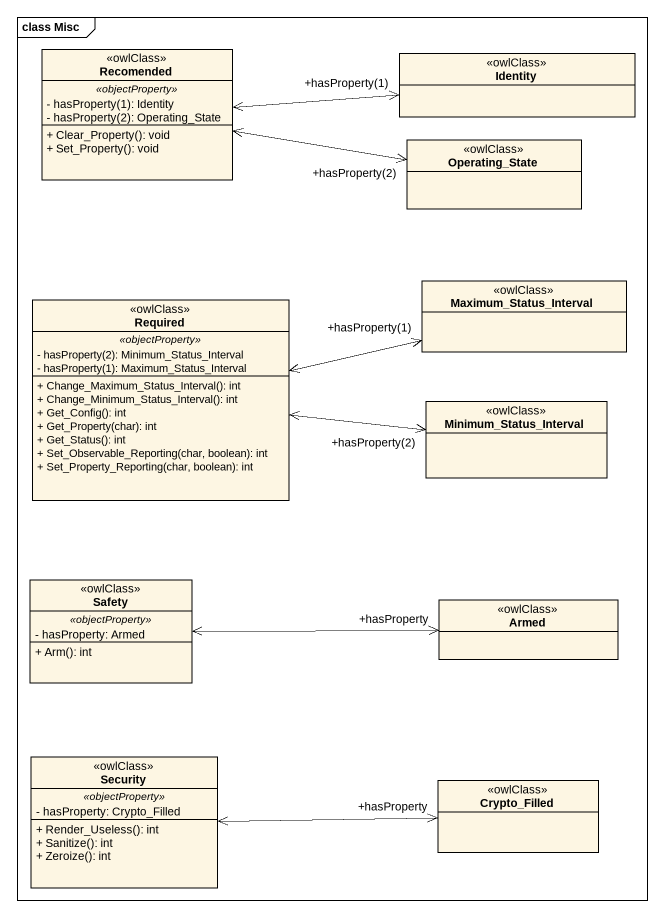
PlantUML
@startuml
mainframe class Misc
hide circle
hide empty members
skinparam classAttributeIconSize 0
class Recomended <<owlClass>> {
  .. <<objectProperty>> ..
  {field} - hasProperty(1): Identity
  {field} - hasProperty(2): Operating_State
  --
  + Clear_Property(): void
  + Set_Property(): void
}
class Identity <<owlClass>>
class Operating_State <<owlClass>>
class Required <<owlClass>> {
  .. <<objectProperty>> ..
  {field} - hasProperty(2): Minimum_Status_Interval
  {field} - hasProperty(1): Maximum_Status_Interval
  --
  + Change_Maximum_Status_Interval(): int
  + Change_Minimum_Status_Interval(): int
  + Get_Config(): int
  + Get_Property(char): int
  + Get_Status(): int
  + Set_Observable_Reporting(char, boolean): int
  + Set_Property_Reporting(char, boolean): int
}
class Maximum_Status_Interval <<owlClass>>
class Minimum_Status_Interval <<owlClass>>
class Safety <<owlClass>> {
  .. <<objectProperty>> ..
  - hasProperty: Armed
  --
  + Arm(): int
}
class Armed <<owlClass>>
class Security <<owlClass>> {
  .. <<objectProperty>> ..
  - hasProperty: Crypto_Filled
  --
  + Render_Useless(): int
  + Sanitize(): int
  + Zeroize(): int
}
class Crypto_Filled <<owlClass>>
Recomended <-right-> "+hasProperty(1)" Identity
Recomended <-right-> "+hasProperty(2)" Operating_State
Required <-right-> "+hasProperty(1)" Maximum_Status_Interval
Required <-right-> "+hasProperty(2)" Minimum_Status_Interval
Safety <-right-> "+hasProperty" Armed
Security <-right-> "+hasProperty" Crypto_Filled
@enduml
